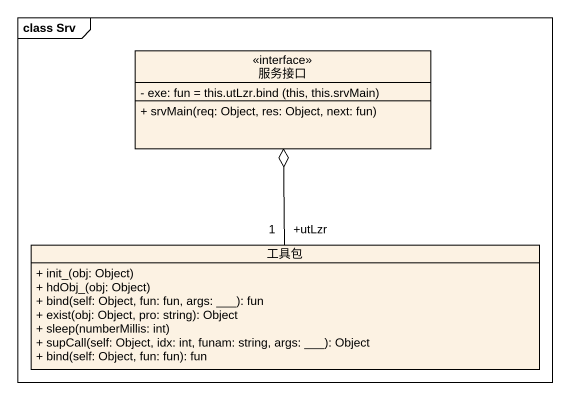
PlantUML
@startuml
mainframe class Srv
hide circle
hide empty members
skinparam classAttributeIconSize 0
interface 服务接口 {
  {field} - exe: fun = this.utLzr.bind (this, this.srvMain)
  + srvMain(req: Object, res: Object, next: fun)
}
class 工具包 {
  + init_(obj: Object)
  + hdObj_(obj: Object)
  + bind(self: Object, fun: fun, args: ___): fun
  + exist(obj: Object, pro: string): Object
  + sleep(numberMillis: int)
  + supCall(self: Object, idx: int, funam: string, args: ___): Object
  + bind(self: Object, fun: fun): fun
}
工具包 "+utLzr\n1" -up-o 服务接口
@enduml
